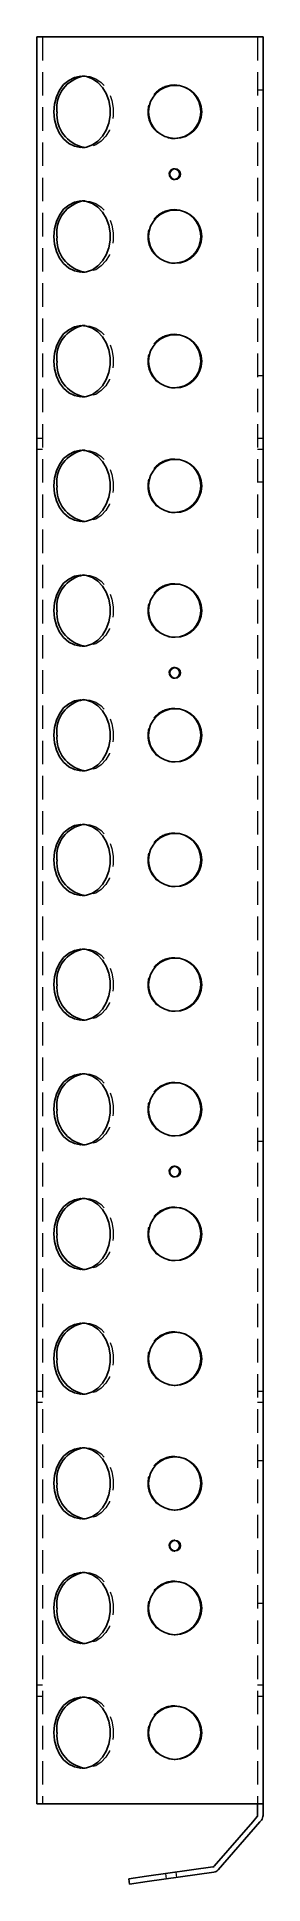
# Model space of a CAD drawing. Header units: millimetres. Extents: x 67 to 229, y 7 to 164.
# Drawn here: x 216.9 to 229.1, y 7 to 107 of the extents above.
import ezdxf

# ---------------------------------------------------------------- set-up
doc = ezdxf.new("R2010")
doc.units = ezdxf.units.MM
doc.linetypes.add('HIDDEN', pattern=[1.905, 1.27, -0.635])

msp = doc.modelspace()

# ---------------------------------------------------------------- linework, layer by layer
at = {"color": 7, "linetype": 'Continuous', "lineweight": 25}
for p, q in [((216.88, 107), (216.88, 11.34)), ((216.88, 107), (217.03, 107)), ((221.6, 107), (217.03, 107)), ((221.6, 107), (221.89, 107)), ((221.89, 107), (226.82, 107)), ((227.06, 107), (226.82, 107)), ((227.06, 107), (229.03, 107)), ((229.12, 107), (229.03, 107)), ((229.12, 107), (229.12, 11.34)), ((216.88, 11.34), (217.03, 11.34)), ((221.6, 11.34), (217.03, 11.34)), ((221.6, 11.34), (221.89, 11.34)), ((226.82, 11.34), (221.89, 11.34)), ((227.06, 11.34), (226.82, 11.34)), ((229.03, 11.34), (227.06, 11.34)), ((228.83, 11.34), (228.83, 10.72)), ((229.12, 11.34), (229.03, 11.34)), ((229.12, 11.34), (229.12, 10.72)), ((228.57, 10.37), (226.47, 7.96)), ((228.95, 10.37), (226.69, 7.77)), ((228.57, 10.37), (228.81, 10.65)), ((228.95, 10.37), (229.03, 10.46)), ((222.81, 7.42), (221.85, 7.29)), ((221.89, 7), (221.85, 7.29)), ((222.85, 7.13), (221.89, 7)), ((226.41, 7.93), (222.81, 7.42)), ((226.45, 7.64), (222.85, 7.13))]:
    msp.add_line(p, q, dxfattribs=at)
at = {"color": 7, "linetype": 'HIDDEN', "lineweight": 18}
for p, q in [((217.17, 107), (217.17, 11.34)), ((228.83, 107), (228.83, 11.34)), ((219.49, 104.87), (219.32, 104.87)), ((224.35, 104.39), (224.31, 104.39)), ((229.12, 104.11), (228.83, 104.11)), ((219.32, 101.02), (219.49, 101.02)), ((224.31, 101.5), (224.35, 101.5)), ((224.35, 99.86), (224.31, 99.86)), ((224.31, 99.28), (224.35, 99.28)), ((219.49, 98.12), (219.32, 98.12)), ((224.35, 97.64), (224.31, 97.64)), ((219.32, 94.27), (219.49, 94.27)), ((224.31, 94.75), (224.35, 94.75)), ((219.49, 91.37), (219.32, 91.37)), ((224.35, 90.89), (224.31, 90.89)), ((228.83, 88.68), (229.12, 88.68)), ((219.32, 87.52), (219.49, 87.52)), ((224.31, 88), (224.35, 88)), ((217.17, 85.26), (216.88, 85.26)), ((229.12, 85.26), (228.83, 85.26)), ((216.88, 84.68), (217.17, 84.68)), ((219.49, 84.62), (219.32, 84.62)), ((224.35, 84.14), (224.31, 84.14)), ((228.83, 84.68), (229.12, 84.68)), ((229.12, 82.89), (228.83, 82.89)), ((224.31, 81.25), (224.35, 81.25)), ((219.32, 80.77), (219.49, 80.77)), ((219.49, 77.87), (219.32, 77.87)), ((224.35, 77.39), (224.31, 77.39)), ((219.32, 74.02), (219.49, 74.02)), ((224.31, 74.5), (224.35, 74.5)), ((224.35, 72.86), (224.31, 72.86)), ((224.31, 72.28), (224.35, 72.28)), ((219.49, 71.12), (219.32, 71.12)), ((224.35, 70.64), (224.31, 70.64)), ((219.32, 67.27), (219.49, 67.27)), ((224.31, 67.75), (224.35, 67.75)), ((219.49, 64.37), (219.32, 64.37)), ((224.35, 63.89), (224.31, 63.89)), ((219.32, 60.52), (219.49, 60.52)), ((224.31, 61), (224.35, 61)), ((219.49, 57.62), (219.32, 57.62)), ((224.35, 57.14), (224.31, 57.14)), ((224.31, 54.25), (224.35, 54.25)), ((219.32, 53.77), (219.49, 53.77)), ((219.49, 50.87), (219.32, 50.87)), ((224.35, 50.39), (224.31, 50.39)), ((219.32, 47.02), (219.49, 47.02)), ((224.31, 47.5), (224.35, 47.5)), ((228.83, 47.21), (229.12, 47.21)), ((224.35, 45.86), (224.31, 45.86)), ((224.31, 45.28), (224.35, 45.28)), ((219.49, 44.12), (219.32, 44.12)), ((224.35, 43.64), (224.31, 43.64)), ((219.32, 40.27), (219.49, 40.27)), ((224.31, 40.75), (224.35, 40.75)), ((219.49, 37.37), (219.32, 37.37)), ((224.35, 36.89), (224.31, 36.89)), ((217.17, 33.67), (216.88, 33.67)), ((216.88, 33.09), (217.17, 33.09)), ((219.32, 33.52), (219.49, 33.52)), ((224.31, 34), (224.35, 34)), ((229.12, 33.67), (228.83, 33.67)), ((228.83, 33.09), (229.12, 33.09)), ((219.49, 30.62), (219.32, 30.62)), ((224.35, 30.14), (224.31, 30.14)), ((229.12, 29.91), (228.83, 29.91)), ((224.31, 27.25), (224.35, 27.25)), ((219.32, 26.77), (219.49, 26.77)), ((224.35, 25.61), (224.31, 25.61)), ((224.31, 25.03), (224.35, 25.03)), ((219.49, 23.87), (219.32, 23.87)), ((224.35, 23.39), (224.31, 23.39)), ((229.12, 22.19), (228.83, 22.19)), ((219.32, 20.02), (219.49, 20.02)), ((224.31, 20.5), (224.35, 20.5)), ((217.17, 17.76), (216.88, 17.76)), ((216.88, 17.18), (217.17, 17.18)), ((219.49, 17.12), (219.32, 17.12)), ((229.12, 17.76), (228.83, 17.76)), ((228.83, 17.18), (229.12, 17.18)), ((224.35, 16.64), (224.31, 16.64)), ((219.32, 13.27), (219.49, 13.27)), ((224.31, 13.75), (224.35, 13.75)), ((223.84, 7.57), (223.88, 7.28)), ((224.46, 7.36), (224.42, 7.65))]:
    msp.add_line(p, q, dxfattribs=at)
at = {"color": 7, "linetype": 'Continuous', "lineweight": 25, "flags": 128}
for points in [[(217.79, 102.95), (217.82, 103.36), (217.93, 103.76), (218.1, 104.11), (218.32, 104.42), (218.6, 104.65), (218.91, 104.8), (219.23, 104.87), (219.56, 104.85), (219.88, 104.74), (220.17, 104.54), (220.43, 104.27), (220.63, 103.94), (220.77, 103.56), (220.84, 103.15), (220.84, 102.74), (220.77, 102.33), (220.63, 101.95), (220.43, 101.62), (220.17, 101.35), (219.88, 101.15), (219.56, 101.04), (219.23, 101.02), (218.91, 101.09), (218.6, 101.24), (218.32, 101.48), (218.1, 101.78), (217.93, 102.14), (217.82, 102.53), (217.79, 102.95)], [(217.79, 96.2), (217.82, 96.61), (217.93, 97.01), (218.1, 97.36), (218.32, 97.67), (218.6, 97.9), (218.91, 98.05), (219.23, 98.12), (219.56, 98.1), (219.88, 97.99), (220.17, 97.79), (220.43, 97.52), (220.63, 97.19), (220.77, 96.81), (220.84, 96.4), (220.84, 95.99), (220.77, 95.58), (220.63, 95.2), (220.43, 94.87), (220.17, 94.6), (219.88, 94.4), (219.56, 94.29), (219.23, 94.27), (218.91, 94.34), (218.6, 94.49), (218.32, 94.73), (218.1, 95.03), (217.93, 95.39), (217.82, 95.78), (217.79, 96.2)], [(217.79, 89.45), (217.82, 89.86), (217.93, 90.26), (218.1, 90.61), (218.32, 90.92), (218.6, 91.15), (218.91, 91.3), (219.23, 91.37), (219.56, 91.35), (219.88, 91.24), (220.17, 91.04), (220.43, 90.77), (220.63, 90.44), (220.77, 90.06), (220.84, 89.65), (220.84, 89.24), (220.77, 88.83), (220.63, 88.45), (220.43, 88.12), (220.17, 87.85), (219.88, 87.65), (219.56, 87.54), (219.23, 87.52), (218.91, 87.59), (218.6, 87.74), (218.32, 87.98), (218.1, 88.28), (217.93, 88.64), (217.82, 89.03), (217.79, 89.45)], [(217.79, 82.7), (217.82, 83.11), (217.93, 83.51), (218.1, 83.86), (218.32, 84.17), (218.6, 84.4), (218.91, 84.55), (219.23, 84.62), (219.56, 84.6), (219.88, 84.49), (220.17, 84.29), (220.43, 84.02), (220.63, 83.69), (220.77, 83.31), (220.84, 82.9), (220.84, 82.49), (220.77, 82.08), (220.63, 81.7), (220.43, 81.37), (220.17, 81.1), (219.88, 80.9), (219.56, 80.79), (219.23, 80.77), (218.91, 80.84), (218.6, 80.99), (218.32, 81.23), (218.1, 81.53), (217.93, 81.89), (217.82, 82.28), (217.79, 82.7)], [(217.79, 75.95), (217.82, 76.36), (217.93, 76.76), (218.1, 77.11), (218.32, 77.42), (218.6, 77.65), (218.91, 77.8), (219.23, 77.87), (219.56, 77.85), (219.88, 77.74), (220.17, 77.54), (220.43, 77.27), (220.63, 76.94), (220.77, 76.56), (220.84, 76.15), (220.84, 75.74), (220.77, 75.33), (220.63, 74.95), (220.43, 74.62), (220.17, 74.35), (219.88, 74.15), (219.56, 74.04), (219.23, 74.02), (218.91, 74.09), (218.6, 74.24), (218.32, 74.48), (218.1, 74.78), (217.93, 75.14), (217.82, 75.53), (217.79, 75.95)], [(217.79, 69.2), (217.82, 69.61), (217.93, 70.01), (218.1, 70.36), (218.32, 70.67), (218.6, 70.9), (218.91, 71.05), (219.23, 71.12), (219.56, 71.1), (219.88, 70.99), (220.17, 70.79), (220.43, 70.52), (220.63, 70.19), (220.77, 69.81), (220.84, 69.4), (220.84, 68.99), (220.77, 68.58), (220.63, 68.2), (220.43, 67.87), (220.17, 67.6), (219.88, 67.4), (219.56, 67.29), (219.23, 67.27), (218.91, 67.34), (218.6, 67.49), (218.32, 67.73), (218.1, 68.03), (217.93, 68.39), (217.82, 68.78), (217.79, 69.2)], [(217.79, 62.45), (217.82, 62.86), (217.93, 63.26), (218.1, 63.61), (218.32, 63.92), (218.6, 64.15), (218.91, 64.3), (219.23, 64.37), (219.56, 64.35), (219.88, 64.24), (220.17, 64.04), (220.43, 63.77), (220.63, 63.44), (220.77, 63.06), (220.84, 62.65), (220.84, 62.24), (220.77, 61.83), (220.63, 61.45), (220.43, 61.12), (220.17, 60.85), (219.88, 60.65), (219.56, 60.54), (219.23, 60.52), (218.91, 60.59), (218.6, 60.74), (218.32, 60.98), (218.1, 61.28), (217.93, 61.64), (217.82, 62.03), (217.79, 62.45)], [(217.79, 55.7), (217.82, 56.11), (217.93, 56.51), (218.1, 56.86), (218.32, 57.17), (218.6, 57.4), (218.91, 57.55), (219.23, 57.62), (219.56, 57.6), (219.88, 57.49), (220.17, 57.29), (220.43, 57.02), (220.63, 56.69), (220.77, 56.31), (220.84, 55.9), (220.84, 55.49), (220.77, 55.08), (220.63, 54.7), (220.43, 54.37), (220.17, 54.1), (219.88, 53.9), (219.56, 53.79), (219.23, 53.77), (218.91, 53.84), (218.6, 53.99), (218.32, 54.23), (218.1, 54.53), (217.93, 54.89), (217.82, 55.28), (217.79, 55.7)], [(217.79, 48.95), (217.82, 49.36), (217.93, 49.76), (218.1, 50.11), (218.32, 50.42), (218.6, 50.65), (218.91, 50.8), (219.23, 50.87), (219.56, 50.85), (219.88, 50.74), (220.17, 50.54), (220.43, 50.27), (220.63, 49.94), (220.77, 49.56), (220.84, 49.15), (220.84, 48.74), (220.77, 48.33), (220.63, 47.95), (220.43, 47.62), (220.17, 47.35), (219.88, 47.15), (219.56, 47.04), (219.23, 47.02), (218.91, 47.09), (218.6, 47.24), (218.32, 47.48), (218.1, 47.78), (217.93, 48.14), (217.82, 48.53), (217.79, 48.95)], [(217.79, 42.2), (217.82, 42.61), (217.93, 43.01), (218.1, 43.36), (218.32, 43.67), (218.6, 43.9), (218.91, 44.05), (219.23, 44.12), (219.56, 44.1), (219.88, 43.99), (220.17, 43.79), (220.43, 43.52), (220.63, 43.19), (220.77, 42.81), (220.84, 42.4), (220.84, 41.99), (220.77, 41.58), (220.63, 41.2), (220.43, 40.87), (220.17, 40.6), (219.88, 40.4), (219.56, 40.29), (219.23, 40.27), (218.91, 40.34), (218.6, 40.49), (218.32, 40.73), (218.1, 41.03), (217.93, 41.39), (217.82, 41.78), (217.79, 42.2)], [(217.79, 35.45), (217.82, 35.86), (217.93, 36.26), (218.1, 36.61), (218.32, 36.92), (218.6, 37.15), (218.91, 37.3), (219.23, 37.37), (219.56, 37.35), (219.88, 37.24), (220.17, 37.04), (220.43, 36.77), (220.63, 36.44), (220.77, 36.06), (220.84, 35.65), (220.84, 35.24), (220.77, 34.83), (220.63, 34.45), (220.43, 34.12), (220.17, 33.85), (219.88, 33.65), (219.56, 33.54), (219.23, 33.52), (218.91, 33.59), (218.6, 33.74), (218.32, 33.98), (218.1, 34.28), (217.93, 34.64), (217.82, 35.03), (217.79, 35.45)], [(217.79, 28.7), (217.82, 29.11), (217.93, 29.51), (218.1, 29.86), (218.32, 30.17), (218.6, 30.4), (218.91, 30.55), (219.23, 30.62), (219.56, 30.6), (219.88, 30.49), (220.17, 30.29), (220.43, 30.02), (220.63, 29.69), (220.77, 29.31), (220.84, 28.9), (220.84, 28.49), (220.77, 28.08), (220.63, 27.7), (220.43, 27.37), (220.17, 27.1), (219.88, 26.9), (219.56, 26.79), (219.23, 26.77), (218.91, 26.84), (218.6, 26.99), (218.32, 27.23), (218.1, 27.53), (217.93, 27.89), (217.82, 28.28), (217.79, 28.7)], [(217.79, 21.95), (217.82, 22.36), (217.93, 22.76), (218.1, 23.11), (218.32, 23.42), (218.6, 23.65), (218.91, 23.8), (219.23, 23.87), (219.56, 23.85), (219.88, 23.74), (220.17, 23.54), (220.43, 23.27), (220.63, 22.94), (220.77, 22.56), (220.84, 22.15), (220.84, 21.74), (220.77, 21.33), (220.63, 20.95), (220.43, 20.62), (220.17, 20.35), (219.88, 20.15), (219.56, 20.04), (219.23, 20.02), (218.91, 20.09), (218.6, 20.24), (218.32, 20.48), (218.1, 20.78), (217.93, 21.14), (217.82, 21.53), (217.79, 21.95)], [(217.79, 15.2), (217.82, 15.61), (217.93, 16.01), (218.1, 16.36), (218.32, 16.67), (218.6, 16.9), (218.91, 17.05), (219.23, 17.12), (219.56, 17.1), (219.88, 16.99), (220.17, 16.79), (220.43, 16.52), (220.63, 16.19), (220.77, 15.81), (220.84, 15.4), (220.84, 14.99), (220.77, 14.58), (220.63, 14.2), (220.43, 13.87), (220.17, 13.6), (219.88, 13.4), (219.56, 13.29), (219.23, 13.27), (218.91, 13.34), (218.6, 13.49), (218.32, 13.73), (218.1, 14.03), (217.93, 14.39), (217.82, 14.78), (217.79, 15.2)]]:
    msp.add_lwpolyline(points, dxfattribs=at)
at = {"color": 7, "linetype": 'HIDDEN', "lineweight": 18, "flags": 128}
for points in [[(219.4, 104.87), (219.41, 104.87), (219.74, 104.85), (220.06, 104.74), (220.35, 104.54), (220.6, 104.27), (220.8, 103.94), (220.94, 103.56), (221.01, 103.15), (221.01, 102.74), (220.94, 102.33), (220.8, 101.95), (220.6, 101.62), (220.35, 101.35), (220.06, 101.15), (219.74, 101.04), (219.41, 101.02), (219.4, 101.02)], [(219.4, 98.12), (219.41, 98.12), (219.74, 98.1), (220.06, 97.99), (220.35, 97.79), (220.6, 97.52), (220.8, 97.19), (220.94, 96.81), (221.01, 96.4), (221.01, 95.99), (220.94, 95.58), (220.8, 95.2), (220.6, 94.87), (220.35, 94.6), (220.06, 94.4), (219.74, 94.29), (219.41, 94.27), (219.4, 94.27)], [(219.4, 91.37), (219.41, 91.37), (219.74, 91.35), (220.06, 91.24), (220.35, 91.04), (220.6, 90.77), (220.8, 90.44), (220.94, 90.06), (221.01, 89.65), (221.01, 89.24), (220.94, 88.83), (220.8, 88.45), (220.6, 88.12), (220.35, 87.85), (220.06, 87.65), (219.74, 87.54), (219.41, 87.52), (219.4, 87.52)], [(219.4, 84.62), (219.41, 84.62), (219.74, 84.6), (220.06, 84.49), (220.35, 84.29), (220.6, 84.02), (220.8, 83.69), (220.94, 83.31), (221.01, 82.9), (221.01, 82.49), (220.94, 82.08), (220.8, 81.7), (220.6, 81.37), (220.35, 81.1), (220.06, 80.9), (219.74, 80.79), (219.41, 80.77), (219.4, 80.77)], [(219.4, 77.87), (219.41, 77.87), (219.74, 77.85), (220.06, 77.74), (220.35, 77.54), (220.6, 77.27), (220.8, 76.94), (220.94, 76.56), (221.01, 76.15), (221.01, 75.74), (220.94, 75.33), (220.8, 74.95), (220.6, 74.62), (220.35, 74.35), (220.06, 74.15), (219.74, 74.04), (219.41, 74.02), (219.4, 74.02)], [(219.4, 71.12), (219.41, 71.12), (219.74, 71.1), (220.06, 70.99), (220.35, 70.79), (220.6, 70.52), (220.8, 70.19), (220.94, 69.81), (221.01, 69.4), (221.01, 68.99), (220.94, 68.58), (220.8, 68.2), (220.6, 67.87), (220.35, 67.6), (220.06, 67.4), (219.74, 67.29), (219.41, 67.27), (219.4, 67.27)], [(219.4, 64.37), (219.41, 64.37), (219.74, 64.35), (220.06, 64.24), (220.35, 64.04), (220.6, 63.77), (220.8, 63.44), (220.94, 63.06), (221.01, 62.65), (221.01, 62.24), (220.94, 61.83), (220.8, 61.45), (220.6, 61.12), (220.35, 60.85), (220.06, 60.65), (219.74, 60.54), (219.41, 60.52), (219.4, 60.52)], [(219.4, 57.62), (219.41, 57.62), (219.74, 57.6), (220.06, 57.49), (220.35, 57.29), (220.6, 57.02), (220.8, 56.69), (220.94, 56.31), (221.01, 55.9), (221.01, 55.49), (220.94, 55.08), (220.8, 54.7), (220.6, 54.37), (220.35, 54.1), (220.06, 53.9), (219.74, 53.79), (219.41, 53.77), (219.4, 53.77)], [(219.4, 50.87), (219.41, 50.87), (219.74, 50.85), (220.06, 50.74), (220.35, 50.54), (220.6, 50.27), (220.8, 49.94), (220.94, 49.56), (221.01, 49.15), (221.01, 48.74), (220.94, 48.33), (220.8, 47.95), (220.6, 47.62), (220.35, 47.35), (220.06, 47.15), (219.74, 47.04), (219.41, 47.02), (219.4, 47.02)], [(219.4, 44.12), (219.41, 44.12), (219.74, 44.1), (220.06, 43.99), (220.35, 43.79), (220.6, 43.52), (220.8, 43.19), (220.94, 42.81), (221.01, 42.4), (221.01, 41.99), (220.94, 41.58), (220.8, 41.2), (220.6, 40.87), (220.35, 40.6), (220.06, 40.4), (219.74, 40.29), (219.41, 40.27), (219.4, 40.27)], [(219.4, 37.37), (219.41, 37.37), (219.74, 37.35), (220.06, 37.24), (220.35, 37.04), (220.6, 36.77), (220.8, 36.44), (220.94, 36.06), (221.01, 35.65), (221.01, 35.24), (220.94, 34.83), (220.8, 34.45), (220.6, 34.12), (220.35, 33.85), (220.06, 33.65), (219.74, 33.54), (219.41, 33.52), (219.4, 33.52)], [(219.4, 30.62), (219.41, 30.62), (219.74, 30.6), (220.06, 30.49), (220.35, 30.29), (220.6, 30.02), (220.8, 29.69), (220.94, 29.31), (221.01, 28.9), (221.01, 28.49), (220.94, 28.08), (220.8, 27.7), (220.6, 27.37), (220.35, 27.1), (220.06, 26.9), (219.74, 26.79), (219.41, 26.77), (219.4, 26.77)], [(219.4, 23.87), (219.41, 23.87), (219.74, 23.85), (220.06, 23.74), (220.35, 23.54), (220.6, 23.27), (220.8, 22.94), (220.94, 22.56), (221.01, 22.15), (221.01, 21.74), (220.94, 21.33), (220.8, 20.95), (220.6, 20.62), (220.35, 20.35), (220.06, 20.15), (219.74, 20.04), (219.41, 20.02), (219.4, 20.02)], [(219.4, 17.12), (219.41, 17.12), (219.74, 17.1), (220.06, 16.99), (220.35, 16.79), (220.6, 16.52), (220.8, 16.19), (220.94, 15.81), (221.01, 15.4), (221.01, 14.99), (220.94, 14.58), (220.8, 14.2), (220.6, 13.87), (220.35, 13.6), (220.06, 13.4), (219.74, 13.29), (219.41, 13.27), (219.4, 13.27)]]:
    msp.add_lwpolyline(points, dxfattribs=at)
at = {"color": 7, "linetype": 'Continuous', "lineweight": 25}
for centre, radius in [((224.36, 102.94), 1.44), ((224.36, 99.57), 0.288), ((224.36, 96.19), 1.44), ((224.36, 89.44), 1.44), ((224.36, 82.69), 1.44), ((224.36, 75.94), 1.44), ((224.36, 72.57), 0.288), ((224.36, 69.19), 1.44), ((224.36, 62.44), 1.44), ((224.36, 55.69), 1.44), ((224.36, 48.94), 1.44), ((224.36, 45.57), 0.288), ((224.36, 42.19), 1.44), ((224.36, 35.44), 1.44), ((224.36, 28.69), 1.44), ((224.36, 25.32), 0.288), ((224.36, 21.94), 1.44), ((224.36, 15.19), 1.44)]:
    msp.add_circle(centre, radius, dxfattribs=at)
for centre, radius, start, end in [((219.71, 103.14), 1.76, 100.1333, 186.203), ((224.3, 102.95), 1.45, 270.4234, 89.5766), ((219.78, 102.81), 1.82, 175.5745, 258.0892), ((224.31, 99.57), 0.289, 274.4793, 85.5207), ((219.71, 96.39), 1.76, 100.1333, 186.203), ((224.3, 96.2), 1.45, 270.4234, 89.5766), ((219.78, 96.06), 1.82, 175.5745, 258.0892), ((219.71, 89.64), 1.76, 100.1333, 186.203), ((224.3, 89.45), 1.45, 270.4234, 89.5766), ((219.78, 89.31), 1.82, 175.5745, 258.0892), ((219.71, 82.89), 1.76, 100.1333, 186.203), ((224.3, 82.7), 1.45, 270.4234, 89.5766), ((219.78, 82.56), 1.82, 175.5745, 258.0892), ((219.71, 76.14), 1.76, 100.1333, 186.203), ((224.3, 75.95), 1.45, 270.4234, 89.5766), ((219.78, 75.81), 1.82, 175.5745, 258.0892), ((224.31, 72.57), 0.289, 274.4793, 85.5207), ((219.71, 69.39), 1.76, 100.1333, 186.203), ((224.3, 69.2), 1.45, 270.4234, 89.5766), ((219.78, 69.06), 1.82, 175.5745, 258.0892), ((219.71, 62.64), 1.76, 100.1333, 186.203), ((224.3, 62.45), 1.45, 270.4234, 89.5766), ((219.78, 62.31), 1.82, 175.5745, 258.0892), ((219.71, 55.89), 1.76, 100.1333, 186.203), ((224.3, 55.7), 1.45, 270.4234, 89.5766), ((219.78, 55.56), 1.82, 175.5745, 258.0892), ((219.71, 49.14), 1.76, 100.1333, 186.203), ((224.3, 48.95), 1.45, 270.4234, 89.5766), ((219.78, 48.81), 1.82, 175.5745, 258.0892), ((224.31, 45.57), 0.289, 274.4793, 85.5207), ((219.71, 42.39), 1.76, 100.1333, 186.203), ((224.3, 42.2), 1.45, 270.4234, 89.5766), ((219.78, 42.06), 1.82, 175.5745, 258.0892), ((219.71, 35.64), 1.76, 100.1333, 186.203), ((224.3, 35.45), 1.45, 270.4234, 89.5766), ((219.78, 35.31), 1.82, 175.5745, 258.0892), ((219.71, 28.89), 1.76, 100.1333, 186.203), ((224.3, 28.7), 1.45, 270.4234, 89.5766), ((219.78, 28.56), 1.82, 175.5745, 258.0892), ((224.31, 25.32), 0.289, 274.4793, 85.5207), ((219.71, 22.14), 1.76, 100.1333, 186.203), ((224.3, 21.95), 1.45, 270.4234, 89.5766), ((219.78, 21.81), 1.82, 175.5745, 258.0892), ((219.71, 15.39), 1.76, 100.1333, 186.203), ((224.3, 15.2), 1.45, 270.4234, 89.5766), ((219.78, 15.06), 1.82, 175.5745, 258.0892), ((226.4, 8.02), 0.0964, 278, 319), ((226.4, 8.02), 0.386, 278, 319)]:
    msp.add_arc(centre, radius, start, end, dxfattribs=at)
at = {"color": 7, "linetype": 'HIDDEN', "lineweight": 18}
for centre, radius, start, end in [((224.32, 102.96), 1.44, 90.2021, 180.3582), ((224.32, 102.94), 1.44, 179.7326, 269.7071), ((224.31, 99.57), 0.287, 86.1424, 180.3872), ((224.32, 99.57), 0.288, 179.6648, 273.8056), ((224.32, 96.21), 1.44, 90.2021, 180.3582), ((224.32, 96.19), 1.44, 179.7326, 269.7071), ((224.32, 89.46), 1.44, 90.2021, 180.3582), ((224.32, 89.44), 1.44, 179.7326, 269.7071), ((224.32, 82.71), 1.44, 90.2021, 180.3582), ((224.32, 82.69), 1.44, 179.7326, 269.7071), ((224.32, 75.96), 1.44, 90.2021, 180.3582), ((224.32, 75.94), 1.44, 179.7326, 269.7071), ((224.31, 72.57), 0.287, 86.1424, 180.3872), ((224.32, 72.57), 0.288, 179.6648, 273.8056), ((224.32, 69.21), 1.44, 90.2021, 180.3582), ((224.32, 69.19), 1.44, 179.7326, 269.7071), ((224.32, 62.46), 1.44, 90.2021, 180.3582), ((224.32, 62.44), 1.44, 179.7326, 269.7071), ((224.32, 55.71), 1.44, 90.2021, 180.3582), ((224.32, 55.69), 1.44, 179.7326, 269.7071), ((224.32, 48.96), 1.44, 90.2021, 180.3582), ((224.32, 48.94), 1.44, 179.7326, 269.7071), ((224.31, 45.57), 0.287, 86.1424, 180.3872), ((224.32, 45.57), 0.288, 179.6648, 273.8056), ((224.32, 42.21), 1.44, 90.2021, 180.3582), ((224.32, 42.19), 1.44, 179.7326, 269.7071), ((224.32, 35.46), 1.44, 90.2021, 180.3582), ((224.32, 35.44), 1.44, 179.7326, 269.7071), ((224.32, 28.71), 1.44, 90.2021, 180.3582), ((224.32, 28.69), 1.44, 179.7326, 269.7071), ((224.31, 25.32), 0.287, 86.1424, 180.3872), ((224.32, 25.32), 0.288, 179.6648, 273.8056), ((224.32, 21.96), 1.44, 90.2021, 180.3582), ((224.32, 21.94), 1.44, 179.7326, 269.7071), ((224.32, 15.21), 1.44, 90.2021, 180.3582), ((224.32, 15.19), 1.44, 179.7326, 269.7071)]:
    msp.add_arc(centre, radius, start, end, dxfattribs=at)
at = {"color": 7, "linetype": 'Continuous', "lineweight": 25}
msp.add_open_spline([(228.81, 10.65), (228.82, 10.66), (228.82, 10.67), (228.83, 10.68), (228.83, 10.69), (228.83, 10.7), (228.83, 10.72)], degree=3, knots=[0, 0, 0, 0, 0.0000342382, 0.0000342382, 0.0000342382, 0.0000720192, 0.0000720192, 0.0000720192, 0.0000720192], dxfattribs=at)
msp.add_open_spline([(229.12, 10.72), (229.12, 10.63), (229.09, 10.53), (229.03, 10.46)], degree=3, dxfattribs=at)

doc.saveas('drawing.dxf')
